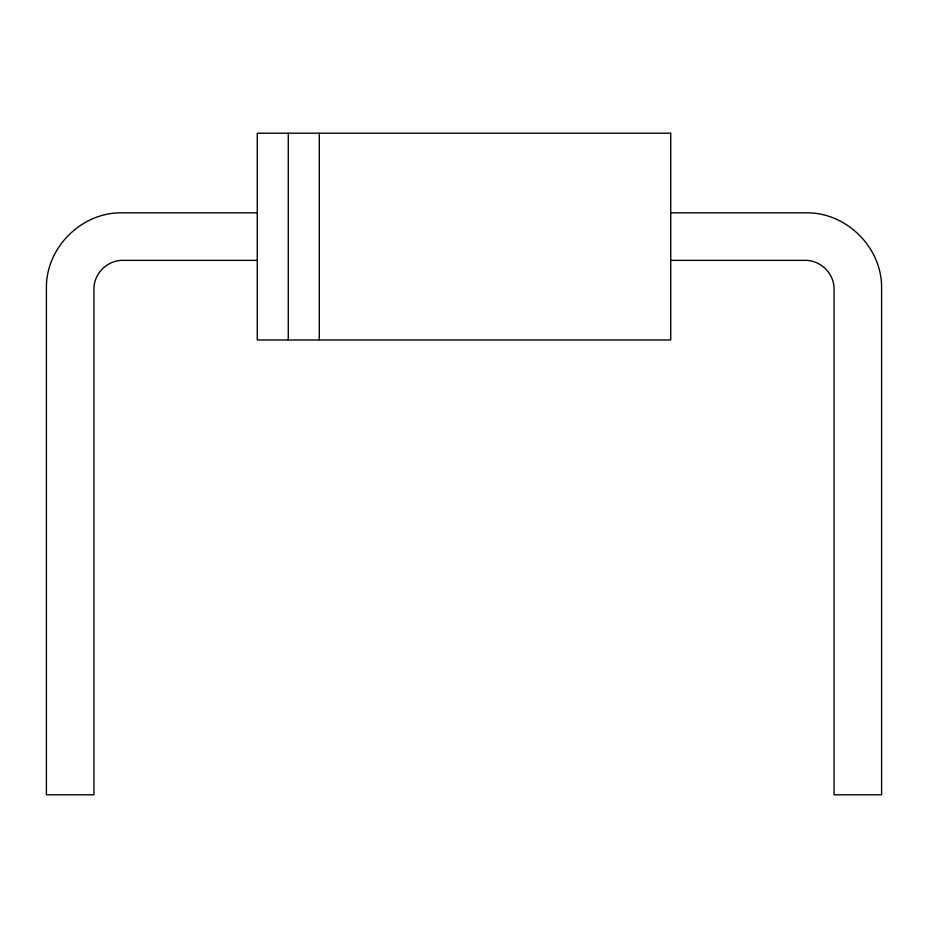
<?xml version="1.0" encoding="UTF-8"?>
<svg xmlns="http://www.w3.org/2000/svg" width="928" height="928" viewBox="0 0 928 928"><rect width="100%" height="100%" fill="white"/><g stroke="black" fill="none" stroke-linecap="round" stroke-linejoin="round"><path stroke-width="1.39" d="M257.265 212.825L120.304 212.825C81.038 213.057 46.632 247.451 46.4 286.717L46.4 794.774L93.948 794.774L93.948 289.838C93.392 273.772 107.358 259.805 123.412 260.374L257.265 260.374M670.735 212.825L807.696 212.825C846.962 213.057 881.368 247.451 881.6 286.717L881.6 794.774L834.052 794.774L834.052 289.838C834.608 273.772 820.642 259.805 804.588 260.374L670.735 260.374M319.29 133.226L319.29 339.961M288.272 133.226L288.272 339.961M670.735 133.226L257.265 133.226L257.265 339.961L670.735 339.961L670.735 133.226"/></g></svg>
